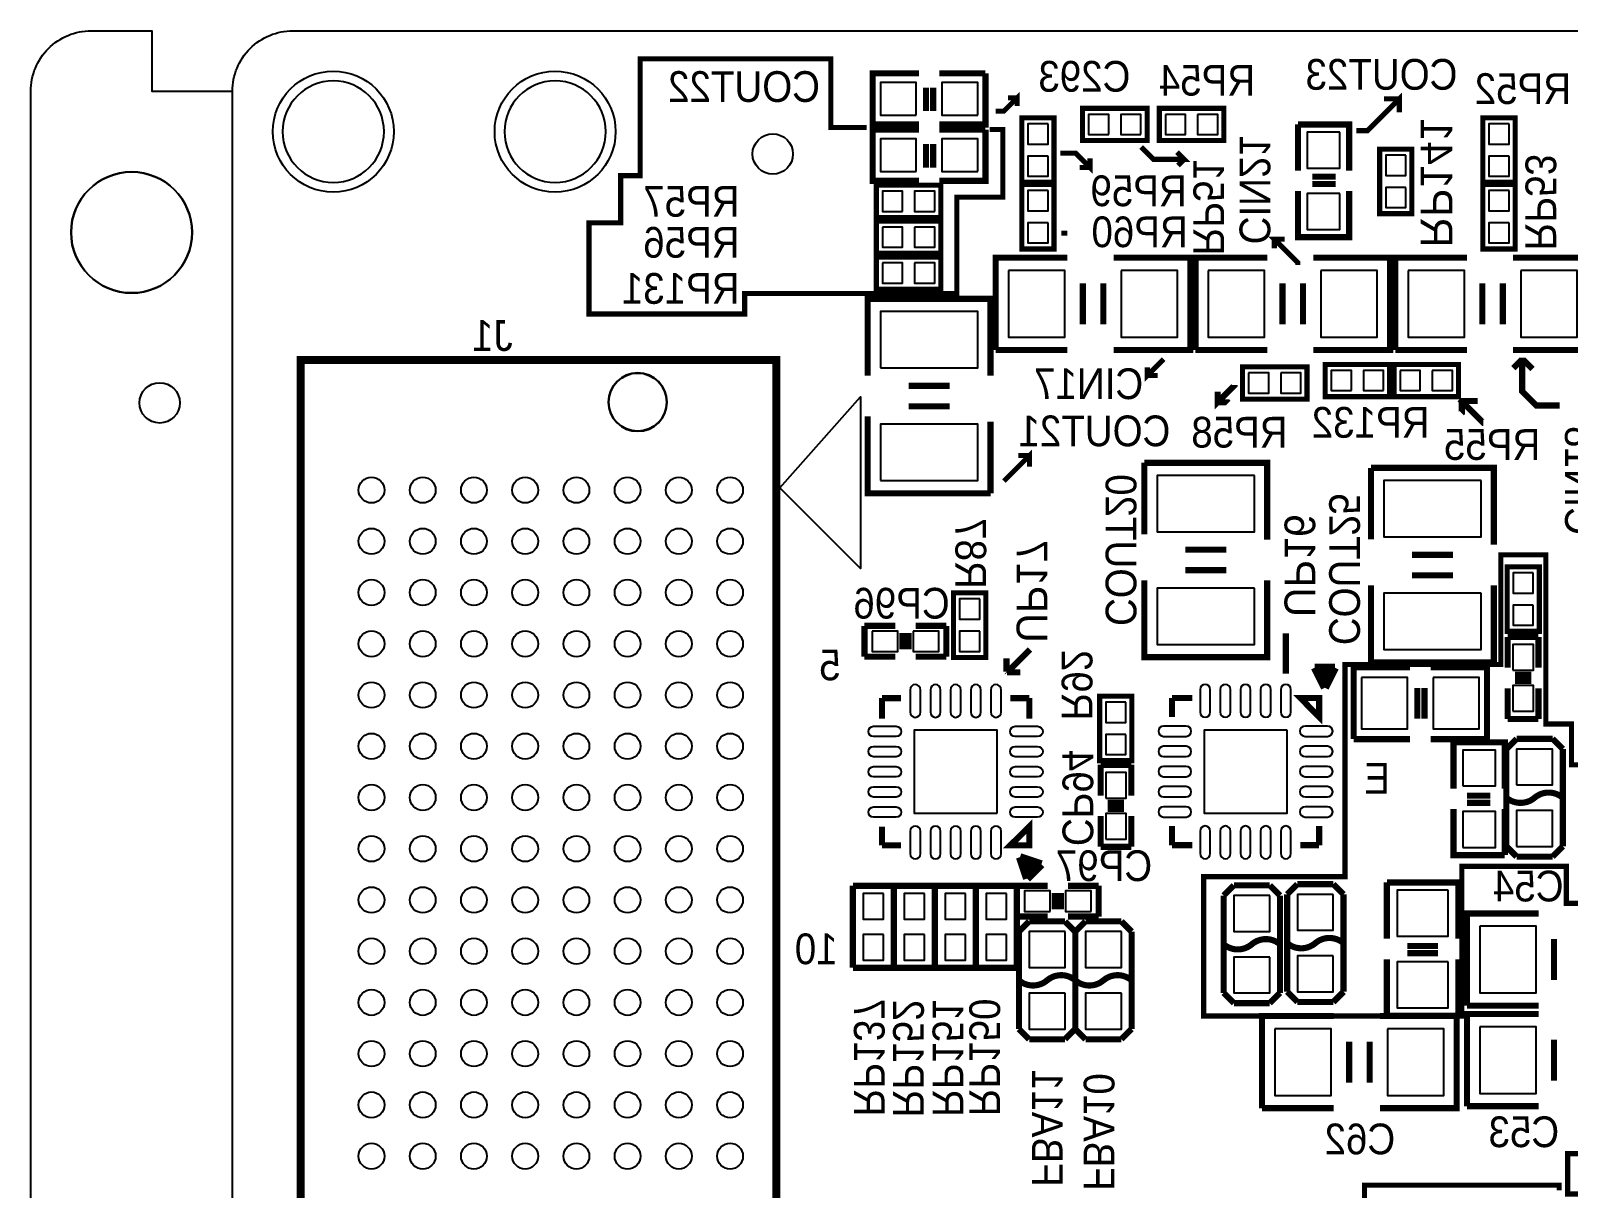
# Model space of a CAD drawing. Extents: x -5 to 120, y 0 to 85.
# Drawn here: x -5 to 33.12, y 56.31 to 85 of the extents above; entities that cross this region are included whole.
import ezdxf

# ---------------------------------------------------------------- set-up
doc = ezdxf.new("R2010")
doc.units = 0
for name, color, linetype in [('BG_DRILLHOLE', 1, 'CONTINUOUS'), ('BG_OUTLINE', 2, 'CONTINUOUS'), ('BG_SILKSCREEN_BOTTOM', 4, 'CONTINUOUS'), ('PG_SILKSCREEN_BOTTOM', 6, 'CONTINUOUS'), ('PIN_BOTTOM', 8, 'CONTINUOUS'), ('RD_SILKSCREEN_BOTTOM', 7, 'CONTINUOUS')]:
    doc.layers.add(name, color=color, linetype=linetype)

msp = doc.modelspace()

# ---------------------------------------------------------------- linework, layer by layer
at = {"layer": 'BG_DRILLHOLE'}
for points in [[(3.75793, 82.499454, 1), (1.24333, 82.499454, 1)], [(9.257792, 82.499454, 1), (6.743192, 82.499454, 1)], [(-1.000252, 80.000094, 1), (-3.999992, 80.000094, 1)], [(10.771378, 75.795124, 1), (9.323578, 75.795124, 1)]]:
    msp.add_lwpolyline(points, format="xyb", close=True, dxfattribs=at)
at = {"layer": 'BG_OUTLINE'}
for points in [[(0, 1.500124), (-1.999996, 1.500124), (-1.999996, 0), (-3.499866, 0, -0.414214), (-4.99999, 1.500124), (-4.99999, 83.49996, -0.414214), (-3.499866, 85.000084), (-1.999996, 85.000084), (-1.999996, 83.49996), (0, 83.49996)], [(0, 1.500124), (0, 83.49996, -0.414214), (1.500124, 85.000084), (113.4999, 85.000084, -0.414214), (115.000024, 83.49996), (115.000024, 1.500124, -0.414214), (113.4999, 0), (1.500124, 0, -0.414214), (0, 1.500124)]]:
    msp.add_lwpolyline(points, format="xyb", dxfattribs=at)
at = {"layer": 'BG_SILKSCREEN_BOTTOM'}
for points, const_width in [([(18.7706, 82.55), (19.1008, 82.55), (19.1008, 80.8736), (17.9578, 80.8736), (17.9578, 78.486), (12.7, 78.486), (12.7, 77.978), (8.8392, 77.978), (8.8392, 80.2386), (9.6266, 80.2386), (9.6266, 81.407), (10.1092, 81.407), (10.1092, 84.3026), (14.8336, 84.3026), (14.8336, 82.6008), (15.7226, 82.6008)], 0.127), ([(18.923, 83.0072), (19.1262, 83.0072), (19.4564, 83.3374), (19.4564, 83.1342)], 0.127), ([(19.4564, 83.3374), (19.2278, 83.3374)], 0.127), ([(27.8638, 82.5246), (28.1432, 82.5246), (28.9306, 83.312), (28.9306, 82.9818)], 0.127), ([(28.9306, 83.312), (28.5496, 83.312)], 0.127), ([(20.5232, 81.9658), (20.9042, 81.9658), (21.2598, 81.6102), (21.2598, 81.8388)], 0.127), ([(22.5298, 82.1182), (22.8346, 81.8134), (23.5966, 81.8134), (23.4188, 81.9912)], 0.127), ([(21.2598, 81.6102), (21.0058, 81.6102)], 0.127), ([(23.5966, 81.8134), (23.4442, 81.661)], 0.127), ([(20.5486, 79.9846), (20.701, 79.9846)], 0.127), ([(26.416, 79.1972), (26.416, 79.248), (25.8318, 79.8322), (26.0858, 79.8322)], 0.127), ([(25.8318, 79.8322), (25.8318, 79.6036)], 0.127), ([(23.0886, 76.8604), (22.6822, 76.454), (22.6822, 76.6572)], 0.127), ([(32.02432, 76.82484), (31.94558, 76.82484), (31.75762, 76.63688)], 0.1524), ([(32.9057, 75.70978), (32.32912, 75.70978), (31.97606, 76.06284), (31.97606, 76.82484), (32.02432, 76.82484), (32.2326, 76.61656)], 0.1524), ([(22.6822, 76.454), (22.9362, 76.454)], 0.127), ([(24.84628, 76.22032), (24.84628, 76.21016), (24.42464, 75.78852), (24.42464, 76.05776)], 0.1524), ([(24.42464, 75.78852), (24.6761, 75.78852), (24.6888, 75.77582)], 0.1524), ([(31.0134, 75.28052), (31.01086, 75.28052), (30.48, 75.81138), (30.49016, 75.82154), (30.87116, 75.82154)], 0.1524), ([(30.48, 75.81138), (30.48, 75.52944), (30.47238, 75.52182)], 0.1524), ([(19.1262, 73.8378), (19.7612, 74.4728), (19.7612, 74.1934)], 0.127), ([(19.7612, 74.4728), (19.4818, 74.4728)], 0.127), ([(31.5722, 72.009), (32.5628, 72.009), (32.5628, 67.818), (33.1978, 67.818), (33.1978, 66.802), (38.5572, 66.802), (38.5572, 64.135), (35.1282, 64.135), (35.1282, 63.373), (33.0708, 63.373), (33.0708, 64.2874), (30.48, 64.2874), (30.48, 60.579), (24.0792, 60.579), (24.0792, 64.0334), (27.5844, 64.0334), (27.5844, 69.2912), (31.4452, 69.2912), (31.4452, 72.009), (31.5722, 72.009)], 0.127), ([(19.19224, 69.11086), (19.19224, 69.44106)], 0.1524), ([(19.7739, 69.66204), (19.20748, 69.09562)], 0.1524), ([(19.20748, 69.09562), (19.19224, 69.11086)], 0.1524), ([(19.20748, 69.09562), (19.53768, 69.09562)], 0.1524), ([(32.893, 56.261), (32.893, 56.388), (28.067, 56.388), (28.067, 52.959), (28.321, 52.959)], 0.127)]:
    msp.add_lwpolyline(points, dxfattribs=dict(at, const_width=const_width))
at = {"layer": 'PG_SILKSCREEN_BOTTOM'}
for points, const_width in [([(17.018, 83.947), (15.875, 83.947), (15.875, 82.677), (17.018, 82.677)], 0.1524), ([(17.526, 82.677), (18.669, 82.677), (18.669, 83.947)], 0.1524), ([(18.669, 83.947), (17.526, 83.947)], 0.1524), ([(17.1958, 83.5914), (17.1958, 83.0072)], 0.1524), ([(17.3736, 83.5914), (17.3736, 83.0072)], 0.1524), ([(21.075904, 82.27822), (21.075904, 83.07578), (22.676104, 83.07578), (22.676104, 82.27822), (21.075904, 82.27822)], 0.127), ([(24.581104, 83.07578), (24.581104, 82.27822), (22.980904, 82.27822), (22.980904, 83.07578), (24.581104, 83.07578)], 0.127), ([(20.369784, 81.2419), (19.572224, 81.2419), (19.572224, 82.8421), (20.369784, 82.8421), (20.369784, 81.2419)], 0.127), ([(27.686, 81.534), (27.686, 82.677), (26.416, 82.677)], 0.1524), ([(26.416, 82.677), (26.416, 81.534)], 0.1524), ([(31.799784, 81.2419), (31.002224, 81.2419), (31.002224, 82.8421), (31.799784, 82.8421), (31.799784, 81.2419)], 0.127), ([(17.018, 82.55), (15.875, 82.55), (15.875, 81.28), (17.018, 81.28)], 0.1524), ([(17.526, 81.28), (18.669, 81.28), (18.669, 82.55)], 0.1524), ([(18.669, 82.55), (17.526, 82.55)], 0.1524), ([(17.1958, 82.1944), (17.1958, 81.6102)], 0.1524), ([(17.3736, 82.1944), (17.3736, 81.6102)], 0.1524), ([(29.24048, 80.4672), (28.44292, 80.4672), (28.44292, 82.0674), (29.24048, 82.0674), (29.24048, 80.4672)], 0.127), ([(15.9639, 80.37322), (15.9639, 81.17078), (17.5641, 81.17078), (17.5641, 80.37322), (15.9639, 80.37322)], 0.127), ([(20.369784, 79.5909), (19.572224, 79.5909), (19.572224, 81.1911), (20.369784, 81.1911), (20.369784, 79.5909)], 0.127), ([(26.7716, 81.3816), (27.3558, 81.3816)], 0.1524), ([(26.7716, 81.2038), (27.3558, 81.2038)], 0.1524), ([(31.799784, 79.5909), (31.002224, 79.5909), (31.002224, 81.1911), (31.799784, 81.1911), (31.799784, 79.5909)], 0.127), ([(26.416, 81.026), (26.416, 79.883), (27.686, 79.883), (27.686, 81.026)], 0.1524), ([(17.5641, 80.28178), (17.5641, 79.48422), (15.9639, 79.48422), (15.9639, 80.28178), (17.5641, 80.28178)], 0.127), ([(17.5641, 79.39278), (17.5641, 78.59522), (15.9639, 78.59522), (15.9639, 79.39278), (17.5641, 79.39278)], 0.127), ([(20.701, 79.375), (18.923, 79.375), (18.923, 77.089)], 0.1524), ([(21.844, 77.089), (23.749, 77.089), (23.749, 79.375), (21.844, 79.375)], 0.1524), ([(25.654, 79.375), (23.876, 79.375), (23.876, 77.089)], 0.1524), ([(26.797, 77.089), (28.702, 77.089), (28.702, 79.375), (26.797, 79.375)], 0.1524), ([(30.607, 79.375), (28.829, 79.375), (28.829, 77.089)], 0.1524), ([(31.75, 77.089), (33.655, 77.089), (33.655, 79.375), (31.75, 79.375)], 0.1524), ([(21.082, 77.724), (21.082, 78.74)], 0.1524), ([(21.59, 77.724), (21.59, 78.74)], 0.1524), ([(26.035, 77.724), (26.035, 78.74)], 0.1524), ([(26.543, 77.724), (26.543, 78.74)], 0.1524), ([(30.988, 77.724), (30.988, 78.74)], 0.1524), ([(31.496, 77.724), (31.496, 78.74)], 0.1524), ([(18.796, 76.450952), (18.796, 78.355952), (15.748, 78.355952), (15.748, 76.450952)], 0.1524), ([(18.923, 77.089), (20.701, 77.089)], 0.1524), ([(23.876, 77.089), (25.654, 77.089)], 0.1524), ([(28.829, 77.089), (30.607, 77.089)], 0.1524), ([(13.482574, 8.160004), (13.482574, 76.84008), (1.692402, 76.84008), (1.692402, 8.160004), (13.482574, 8.160004)], 0.199898), ([(26.64206, 76.66736), (26.64206, 75.8698), (25.04186, 75.8698), (25.04186, 76.66736), (26.64206, 76.66736)], 0.127), ([(27.0891, 75.93076), (27.0891, 76.72832), (28.6893, 76.72832), (28.6893, 75.93076), (27.0891, 75.93076)], 0.127), ([(30.39872, 76.72832), (30.39872, 75.93076), (28.79852, 75.93076), (28.79852, 76.72832), (30.39872, 76.72832)], 0.127), ([(17.78, 76.2), (16.764, 76.2)], 0.1524), ([(15.748, 75.441048), (15.748, 73.536048), (18.796, 73.536048)], 0.1524), ([(17.78, 75.692), (16.764, 75.692)], 0.1524), ([(18.796, 73.536048), (18.796, 75.311)], 0.1524), ([(25.654, 72.386952), (25.654, 74.291952), (22.606, 74.291952)], 0.1524), ([(22.606, 74.291952), (22.606, 72.517)], 0.1524), ([(31.274004, 72.259952), (31.274004, 74.164952), (28.226004, 74.164952)], 0.1524), ([(28.226004, 74.164952), (28.226004, 72.39)], 0.1524), ([(23.622, 72.136), (24.638, 72.136)], 0.1524), ([(29.242004, 72.009), (30.258004, 72.009)], 0.1524), ([(23.622, 71.628), (24.638, 71.628)], 0.1524), ([(32.40024, 70.11416), (31.60268, 70.11416), (31.60268, 71.71436), (32.40024, 71.71436), (32.40024, 70.11416)], 0.127), ([(22.606, 71.377048), (22.606, 69.472048), (25.654, 69.472048), (25.654, 71.377048)], 0.1524), ([(28.226004, 71.250048), (28.226004, 69.345048), (31.274004, 69.345048), (31.274004, 71.250048)], 0.1524), ([(29.242004, 71.501), (30.258004, 71.501)], 0.1524), ([(18.67662, 69.46646), (17.87906, 69.46646), (17.87906, 71.06666), (18.67662, 71.06666), (18.67662, 69.46646)], 0.127), ([(16.43126, 70.24878), (15.66926, 70.24878)], 0.1524), ([(15.66926, 70.24878), (15.66926, 69.48678)], 0.1524), ([(16.60906, 69.66458), (16.60906, 70.07098)], 0.1524), ([(16.76146, 69.66458), (16.76146, 70.07098)], 0.1524), ([(17.70126, 70.24878), (16.93926, 70.24878)], 0.1524), ([(17.70126, 69.48678), (17.70126, 70.24878)], 0.1524), ([(26.117296, 70.066408), (26.117296, 69.06641)], 0.1524), ([(32.37992, 69.97446), (31.61792, 69.97446)], 0.1524), ([(31.61792, 69.97446), (31.61792, 69.21246)], 0.1524), ([(32.37992, 69.21246), (32.37992, 69.97446)], 0.1524), ([(15.66926, 69.48678), (16.43126, 69.48678)], 0.1524), ([(16.93926, 69.48678), (17.70126, 69.48678)], 0.1524), ([(27.334718, 69.214238), (26.834846, 69.214238)], 0.199898), ([(26.834846, 69.214238), (27.084782, 68.714366)], 0.199898), ([(27.084782, 68.714366), (27.334718, 69.214238)], 0.199898), ([(27.084782, 69.114162), (27.084782, 68.714112)], 0.199898), ([(29.1973, 69.22008), (27.8003, 69.22008), (27.8003, 67.44208)], 0.1524), ([(29.7053, 67.44208), (31.1023, 67.44208), (31.1023, 67.56908), (31.1023, 69.22008), (29.7053, 69.22008)], 0.1524), ([(32.20212, 69.03466), (31.79572, 69.03466)], 0.1524), ([(29.3751, 67.95008), (29.3751, 68.71208)], 0.1524), ([(29.5529, 67.95008), (29.5529, 68.71208)], 0.1524), ([(31.61792, 68.70446), (31.61792, 67.94246)], 0.1524), ([(32.20212, 68.88226), (31.79572, 68.88226)], 0.1524), ([(32.37992, 67.94246), (32.37992, 68.70446)], 0.1524), ([(16.10487, 68.457572), (16.10487, 67.951858)], 0.1524), ([(16.10487, 68.457572), (16.57858, 68.457572)], 0.1524), ([(19.75485, 68.457572), (19.283426, 68.457572)], 0.1524), ([(19.75485, 68.457572), (19.75485, 67.951858)], 0.1524), ([(22.29866, 66.90868), (21.5011, 66.90868), (21.5011, 68.50888), (22.29866, 68.50888), (22.29866, 66.90868)], 0.127), ([(23.292308, 68.46189), (23.292308, 67.990466)], 0.1524), ([(23.292308, 68.46189), (23.798022, 68.46189)], 0.1524), ([(26.942288, 68.46189), (26.477214, 68.46189), (26.942288, 67.990466), (26.942288, 68.46189)], 0.1524), ([(31.61792, 67.94246), (32.37992, 67.94246)], 0.1524), ([(27.8003, 67.44208), (29.1973, 67.44208)], 0.1524), ([(31.5849, 67.1957), (31.8389, 67.4497)], 0.1524), ([(31.8389, 67.4497), (32.7279, 67.4497)], 0.1524), ([(32.7279, 67.4497), (32.9819, 67.1957)], 0.1524), ([(31.54426, 66.2178), (31.54426, 67.3608), (30.27426, 67.3608), (30.27426, 66.2178)], 0.1524), ([(31.5849, 64.7827), (31.5849, 67.1957)], 0.1524), ([(32.9819, 67.1957), (32.9819, 64.7827)], 0.1524), ([(22.28596, 66.80454), (21.52396, 66.80454)], 0.1524), ([(21.52396, 66.80454), (21.52396, 66.04254)], 0.1524), ([(22.28596, 66.04254), (22.28596, 66.80454)], 0.1524), ([(31.18866, 66.04), (30.60446, 66.04)], 0.1524), ([(21.52396, 65.53454), (21.52396, 64.77254)], 0.1524), ([(22.10816, 65.86474), (21.70176, 65.86474)], 0.1524), ([(22.10816, 65.71234), (21.70176, 65.71234)], 0.1524), ([(22.28596, 64.77254), (22.28596, 65.53454)], 0.1524), ([(30.27426, 65.7098), (30.27426, 64.5668), (31.54426, 64.5668)], 0.1524), ([(31.18866, 65.8622), (30.60446, 65.8622)], 0.1524), ([(31.54426, 64.5668), (31.54426, 65.7098)], 0.1524), ([(16.10487, 64.807592), (16.10487, 65.272666)], 0.1524), ([(19.75485, 64.807592), (19.75485, 65.272666), (19.283426, 64.807592), (19.75485, 64.807592)], 0.1524), ([(23.292308, 64.81191), (23.292308, 65.28562)], 0.1524), ([(26.942288, 64.81191), (26.942288, 65.28562)], 0.1524), ([(16.10487, 64.807592), (16.57858, 64.807592)], 0.1524), ([(21.52396, 64.77254), (22.28596, 64.77254)], 0.1524), ([(23.292308, 64.81191), (23.798022, 64.81191)], 0.1524), ([(26.942288, 64.81191), (26.477214, 64.81191)], 0.1524), ([(31.8389, 64.5287), (31.5849, 64.7827)], 0.1524), ([(32.9819, 64.7827), (32.7279, 64.5287)], 0.1524), ([(19.701256, 63.98514), (19.524472, 64.515492)], 0.199898), ([(19.524472, 64.515492), (19.807428, 64.232536)], 0.199898), ([(19.524472, 64.515492), (20.054824, 64.338708)], 0.199898), ([(20.054824, 64.338708), (19.701256, 63.98514)], 0.199898), ([(32.7279, 64.5287), (31.8389, 64.5287)], 0.1524), ([(15.38224, 61.77407), (15.38224, 63.80607)], 0.1524), ([(15.38224, 63.80607), (16.39824, 63.80607)], 0.1524), ([(16.39824, 61.77407), (16.39824, 63.80607)], 0.1524), ([(16.39824, 63.80607), (17.41424, 63.80607)], 0.1524), ([(16.39824, 63.80607), (16.39824, 61.77407)], 0.1524), ([(17.41424, 63.80607), (17.41424, 61.77407)], 0.1524), ([(17.41424, 61.77407), (17.41424, 63.80607)], 0.1524), ([(17.41424, 63.80607), (18.43024, 63.80607)], 0.1524), ([(18.43024, 63.80607), (18.43024, 61.77407)], 0.1524), ([(18.43024, 61.77407), (18.43024, 63.80607)], 0.1524), ([(18.43024, 63.80607), (19.44624, 63.80607)], 0.1524), ([(19.44624, 63.80607), (19.44624, 61.77407)], 0.1524), ([(20.20824, 63.80607), (19.44624, 63.80607)], 0.1524), ([(19.44624, 63.80607), (19.44624, 63.04407)], 0.1524), ([(20.38604, 63.62827), (20.38604, 63.22187)], 0.1524), ([(20.53844, 63.62827), (20.53844, 63.22187)], 0.1524), ([(21.47824, 63.80607), (20.71624, 63.80607)], 0.1524), ([(21.47824, 63.04407), (21.47824, 63.80607)], 0.1524), ([(24.5745, 63.5635), (24.8285, 63.8175)], 0.1524), ([(24.8285, 63.8175), (25.7175, 63.8175)], 0.1524), ([(25.7175, 63.8175), (25.9715, 63.5635)], 0.1524), ([(26.1493, 63.59144), (26.4033, 63.84544)], 0.1524), ([(26.1493, 61.17844), (26.1493, 63.59144)], 0.1524), ([(26.4033, 63.84544), (27.2923, 63.84544)], 0.1524), ([(27.2923, 63.84544), (27.5463, 63.59144)], 0.1524), ([(27.5463, 63.59144), (27.5463, 61.17844)], 0.1524), ([(30.39872, 62.49162), (30.39872, 63.88862), (28.62072, 63.88862)], 0.1524), ([(28.62072, 63.88862), (28.62072, 62.49162)], 0.1524), ([(24.5745, 61.1505), (24.5745, 63.5635)], 0.1524), ([(25.9715, 63.5635), (25.9715, 61.1505)], 0.1524), ([(19.44624, 63.04407), (20.20824, 63.04407)], 0.1524), ([(19.49958, 62.66942), (19.75358, 62.92342)], 0.1524), ([(19.75358, 62.92342), (20.64258, 62.92342)], 0.1524), ([(20.64258, 62.92342), (20.89658, 62.66942)], 0.1524), ([(20.71624, 63.04407), (21.47824, 63.04407)], 0.1524), ([(20.89658, 62.66942), (21.15058, 62.92342)], 0.1524), ([(21.15058, 62.92342), (22.03958, 62.92342)], 0.1524), ([(22.03958, 62.92342), (22.29358, 62.66942)], 0.1524), ([(32.385, 63.119), (30.607, 63.119), (30.607, 60.833)], 0.1524), ([(19.49958, 60.25642), (19.49958, 62.66942)], 0.1524), ([(20.89658, 60.25642), (20.89658, 62.66942)], 0.1524), ([(20.89658, 62.66942), (20.89658, 60.25642)], 0.1524), ([(22.29358, 62.66942), (22.29358, 60.25642)], 0.1524), ([(32.766, 61.468), (32.766, 62.484)], 0.1524), ([(29.12872, 62.31382), (29.89072, 62.31382)], 0.1524), ([(29.12872, 62.13602), (29.89072, 62.13602)], 0.1524), ([(16.39824, 61.77407), (15.38224, 61.77407)], 0.1524), ([(17.41424, 61.77407), (16.39824, 61.77407)], 0.1524), ([(18.43024, 61.77407), (17.41424, 61.77407)], 0.1524), ([(19.44624, 61.77407), (18.43024, 61.77407)], 0.1524), ([(28.62072, 61.98362), (28.62072, 60.58662), (28.74772, 60.58662), (30.39872, 60.58662), (30.39872, 61.98362)], 0.1524), ([(24.8285, 60.8965), (24.5745, 61.1505)], 0.1524), ([(25.9715, 61.1505), (25.7175, 60.8965)], 0.1524), ([(26.4033, 60.92444), (26.1493, 61.17844)], 0.1524), ([(27.2923, 60.92444), (26.4033, 60.92444)], 0.1524), ([(27.5463, 61.17844), (27.2923, 60.92444)], 0.1524), ([(25.7175, 60.8965), (24.8285, 60.8965)], 0.1524), ([(27.305, 60.579), (25.527, 60.579), (25.527, 58.293)], 0.1524), ([(28.448, 58.293), (30.353, 58.293), (30.353, 60.579), (28.448, 60.579)], 0.1524), ([(30.607, 60.833), (32.385, 60.833)], 0.1524), ([(32.385, 60.6298), (30.607, 60.6298), (30.607, 58.3438)], 0.1524), ([(19.75358, 60.00242), (19.49958, 60.25642)], 0.1524), ([(20.89658, 60.25642), (20.64258, 60.00242)], 0.1524), ([(21.15058, 60.00242), (20.89658, 60.25642)], 0.1524), ([(22.29358, 60.25642), (22.03958, 60.00242)], 0.1524), ([(20.64258, 60.00242), (19.75358, 60.00242)], 0.1524), ([(22.03958, 60.00242), (21.15058, 60.00242)], 0.1524), ([(27.686, 58.928), (27.686, 59.944)], 0.1524), ([(28.194, 58.928), (28.194, 59.944)], 0.1524), ([(32.766, 58.9788), (32.766, 59.9948)], 0.1524), ([(25.527, 58.293), (27.305, 58.293)], 0.1524), ([(30.607, 58.3438), (32.385, 58.3438)], 0.1524), ([(33.504124, 56.16575), (33.104074, 56.16575), (33.104074, 57.166002), (33.504124, 57.166002)], 0.127)]:
    msp.add_lwpolyline(points, dxfattribs=dict(at, const_width=const_width))
msp.add_lwpolyline([(13.571728, 73.67397), (15.571724, 75.923902), (15.571724, 71.673974)], close=True, dxfattribs=at)
at = {"layer": 'PG_SILKSCREEN_BOTTOM', "const_width": 0.1524}
for points in [[(31.5849, 65.9892, 0.366409), (32.283654, 65.9892)], [(32.283654, 65.9892), (32.2834, 65.9892, -0.366409), (32.982154, 65.9892)], [(25.9715, 62.357, 0.366409), (25.272746, 62.357)], [(27.5463, 62.38494, 0.366409), (26.847546, 62.38494)], [(25.272746, 62.357), (25.273, 62.357, -0.366409), (24.574246, 62.357)], [(26.847546, 62.38494), (26.8478, 62.38494, -0.366409), (26.149046, 62.38494)], [(20.197826, 61.46292), (20.19808, 61.46292, -0.366409), (19.499326, 61.46292)], [(20.89658, 61.46292, 0.366409), (20.197826, 61.46292)], [(21.594826, 61.46292), (21.59508, 61.46292, -0.366409), (20.896326, 61.46292)], [(22.29358, 61.46292, 0.366409), (21.594826, 61.46292)]]:
    msp.add_lwpolyline(points, format="xyb", dxfattribs=at)
at = {"layer": 'PIN_BOTTOM'}
for points in [[(16.9545, 82.9056), (16.9545, 83.7184), (16.0655, 83.7184), (16.0655, 82.9056)], [(18.4785, 82.9056), (18.4785, 83.7184), (17.5895, 83.7184), (17.5895, 82.9056)], [(21.727414, 82.42681), (21.727414, 82.92719), (21.227034, 82.92719), (21.227034, 82.42681)], [(22.524974, 82.42681), (22.524974, 82.92719), (22.024594, 82.92719), (22.024594, 82.42681)], [(23.132034, 82.92719), (23.132034, 82.42681), (23.632414, 82.42681), (23.632414, 82.92719)], [(23.929594, 82.92719), (23.929594, 82.42681), (24.429974, 82.42681), (24.429974, 82.92719)], [(20.221194, 82.69097), (19.720814, 82.69097), (19.720814, 82.19059), (20.221194, 82.19059)], [(27.4574, 82.4865), (26.6446, 82.4865), (26.6446, 81.5975), (27.4574, 81.5975)], [(31.651194, 82.69097), (31.150814, 82.69097), (31.150814, 82.19059), (31.651194, 82.19059)], [(16.9545, 81.5086), (16.9545, 82.3214), (16.0655, 82.3214), (16.0655, 81.5086)], [(18.4785, 81.5086), (18.4785, 82.3214), (17.5895, 82.3214), (17.5895, 81.5086)], [(20.221194, 81.89341), (19.720814, 81.89341), (19.720814, 81.39303), (20.221194, 81.39303)], [(29.09189, 81.91627), (28.59151, 81.91627), (28.59151, 81.41589), (29.09189, 81.41589)], [(31.651194, 81.89341), (31.150814, 81.89341), (31.150814, 81.39303), (31.651194, 81.39303)], [(16.61541, 80.52181), (16.61541, 81.02219), (16.11503, 81.02219), (16.11503, 80.52181)], [(17.41297, 80.52181), (17.41297, 81.02219), (16.91259, 81.02219), (16.91259, 80.52181)], [(20.221194, 81.03997), (19.720814, 81.03997), (19.720814, 80.53959), (20.221194, 80.53959)], [(27.4574, 80.9625), (26.6446, 80.9625), (26.6446, 80.0735), (27.4574, 80.0735)], [(29.09189, 81.11871), (28.59151, 81.11871), (28.59151, 80.61833), (29.09189, 80.61833)], [(31.651194, 81.03997), (31.150814, 81.03997), (31.150814, 80.53959), (31.651194, 80.53959)], [(16.11503, 80.13319), (16.11503, 79.63281), (16.61541, 79.63281), (16.61541, 80.13319)], [(16.91259, 80.13319), (16.91259, 79.63281), (17.41297, 79.63281), (17.41297, 80.13319)], [(20.221194, 80.24241), (19.720814, 80.24241), (19.720814, 79.74203), (20.221194, 79.74203)], [(31.651194, 80.24241), (31.150814, 80.24241), (31.150814, 79.74203), (31.651194, 79.74203)], [(16.11503, 79.24419), (16.11503, 78.74381), (16.61541, 78.74381), (16.61541, 79.24419)], [(16.91259, 79.24419), (16.91259, 78.74381), (17.41297, 78.74381), (17.41297, 79.24419)], [(19.2405, 79.0575), (19.2405, 77.4065), (20.6375, 77.4065), (20.6375, 79.0575)], [(22.0345, 79.0575), (22.0345, 77.4065), (23.4315, 77.4065), (23.4315, 79.0575)], [(24.1935, 79.0575), (24.1935, 77.4065), (25.5905, 77.4065), (25.5905, 79.0575)], [(26.9875, 79.0575), (26.9875, 77.4065), (28.3845, 77.4065), (28.3845, 79.0575)], [(29.1465, 79.0575), (29.1465, 77.4065), (30.5435, 77.4065), (30.5435, 79.0575)], [(31.9405, 79.0575), (31.9405, 77.4065), (33.3375, 77.4065), (33.3375, 79.0575)], [(16.0655, 76.6445), (18.4785, 76.6445), (18.4785, 78.0415), (16.0655, 78.0415)], [(25.19299, 76.51877), (25.19299, 76.01839), (25.69337, 76.01839), (25.69337, 76.51877)], [(25.99055, 76.51877), (25.99055, 76.01839), (26.49093, 76.01839), (26.49093, 76.51877)], [(27.74061, 76.07935), (27.74061, 76.57973), (27.24023, 76.57973), (27.24023, 76.07935)], [(28.53817, 76.07935), (28.53817, 76.57973), (28.03779, 76.57973), (28.03779, 76.07935)], [(28.94965, 76.57973), (28.94965, 76.07935), (29.45003, 76.07935), (29.45003, 76.57973)], [(29.74721, 76.57973), (29.74721, 76.07935), (30.24759, 76.07935), (30.24759, 76.57973)], [(16.0655, 73.8505), (18.4785, 73.8505), (18.4785, 75.2475), (16.0655, 75.2475)], [(25.3365, 73.9775), (22.9235, 73.9775), (22.9235, 72.5805), (25.3365, 72.5805)], [(30.956504, 73.8505), (28.543504, 73.8505), (28.543504, 72.4535), (30.956504, 72.4535)], [(32.25165, 71.56323), (31.75127, 71.56323), (31.75127, 71.06285), (32.25165, 71.06285)], [(18.52803, 70.91553), (18.02765, 70.91553), (18.02765, 70.41515), (18.52803, 70.41515)], [(25.3365, 71.1835), (22.9235, 71.1835), (22.9235, 69.7865), (25.3365, 69.7865)], [(30.956504, 71.0565), (28.543504, 71.0565), (28.543504, 69.6595), (30.956504, 69.6595)], [(32.25165, 70.76567), (31.75127, 70.76567), (31.75127, 70.26529), (32.25165, 70.26529)], [(15.85976, 70.12178), (15.85976, 69.61378), (16.49476, 69.61378), (16.49476, 70.12178)], [(16.87576, 70.12178), (16.87576, 69.61378), (17.51076, 69.61378), (17.51076, 70.12178)], [(18.52803, 70.11797), (18.02765, 70.11797), (18.02765, 69.61759), (18.52803, 69.61759)], [(31.74492, 69.14896), (32.25292, 69.14896), (32.25292, 69.78396), (31.74492, 69.78396)], [(27.9908, 68.96608), (27.9908, 67.69608), (29.1338, 67.69608), (29.1338, 68.96608)], [(29.7688, 68.96608), (29.7688, 67.69608), (30.9118, 67.69608), (30.9118, 68.96608)], [(31.74492, 68.13296), (32.25292, 68.13296), (32.25292, 68.76796), (31.74492, 68.76796)], [(22.15007, 68.35775), (21.64969, 68.35775), (21.64969, 67.85737), (22.15007, 67.85737)], [(18.95856, 65.603882), (18.95856, 67.661282), (16.90116, 67.661282), (16.90116, 65.603882)], [(22.15007, 67.56019), (21.64969, 67.56019), (21.64969, 67.05981), (22.15007, 67.05981)], [(26.145998, 67.6656), (24.088598, 67.6656), (24.088598, 65.6082), (26.145998, 65.6082)], [(30.50286, 66.2813), (31.31566, 66.2813), (31.31566, 67.1703), (30.50286, 67.1703)], [(31.8389, 66.3067), (32.7279, 66.3067), (32.7279, 67.1957), (31.8389, 67.1957)], [(21.65096, 65.97904), (22.15896, 65.97904), (22.15896, 66.61404), (21.65096, 66.61404)], [(21.65096, 64.96304), (22.15896, 64.96304), (22.15896, 65.59804), (21.65096, 65.59804)], [(30.50286, 64.7573), (31.31566, 64.7573), (31.31566, 65.6463), (30.50286, 65.6463)], [(31.8389, 64.7827), (32.7279, 64.7827), (32.7279, 65.6717), (31.8389, 65.6717)], [(20.27174, 63.17107), (20.27174, 63.67907), (19.63674, 63.67907), (19.63674, 63.17107)], [(21.28774, 63.17107), (21.28774, 63.67907), (20.65274, 63.67907), (20.65274, 63.17107)], [(30.14472, 63.69812), (28.87472, 63.69812), (28.87472, 62.55512), (30.14472, 62.55512)], [(16.14424, 63.61557), (15.63624, 63.61557), (15.63624, 62.98057), (16.14424, 62.98057)], [(17.16024, 63.61557), (16.65224, 63.61557), (16.65224, 62.98057), (17.16024, 62.98057)], [(18.17624, 63.61557), (17.66824, 63.61557), (17.66824, 62.98057), (18.17624, 62.98057)], [(19.19224, 63.61557), (18.68424, 63.61557), (18.68424, 62.98057), (19.19224, 62.98057)], [(25.7175, 63.5635), (24.8285, 63.5635), (24.8285, 62.6745), (25.7175, 62.6745)], [(27.2923, 63.59144), (26.4033, 63.59144), (26.4033, 62.70244), (27.2923, 62.70244)], [(16.14424, 62.59957), (15.63624, 62.59957), (15.63624, 61.96457), (16.14424, 61.96457)], [(17.16024, 62.59957), (16.65224, 62.59957), (16.65224, 61.96457), (17.16024, 61.96457)], [(18.17624, 62.59957), (17.66824, 62.59957), (17.66824, 61.96457), (18.17624, 61.96457)], [(19.19224, 62.59957), (18.68424, 62.59957), (18.68424, 61.96457), (19.19224, 61.96457)], [(20.64258, 62.66942), (19.75358, 62.66942), (19.75358, 61.78042), (20.64258, 61.78042)], [(22.03958, 62.66942), (21.15058, 62.66942), (21.15058, 61.78042), (22.03958, 61.78042)], [(30.9245, 62.8015), (30.9245, 61.1505), (32.3215, 61.1505), (32.3215, 62.8015)], [(25.7175, 62.0395), (24.8285, 62.0395), (24.8285, 61.1505), (25.7175, 61.1505)], [(27.2923, 62.06744), (26.4033, 62.06744), (26.4033, 61.17844), (27.2923, 61.17844)], [(30.14472, 61.92012), (28.87472, 61.92012), (28.87472, 60.77712), (30.14472, 60.77712)], [(20.64258, 61.14542), (19.75358, 61.14542), (19.75358, 60.25642), (20.64258, 60.25642)], [(22.03958, 61.14542), (21.15058, 61.14542), (21.15058, 60.25642), (22.03958, 60.25642)], [(25.8445, 60.2615), (25.8445, 58.6105), (27.2415, 58.6105), (27.2415, 60.2615)], [(28.6385, 60.2615), (28.6385, 58.6105), (30.0355, 58.6105), (30.0355, 60.2615)], [(30.9245, 60.3123), (30.9245, 58.6613), (32.3215, 58.6613), (32.3215, 60.3123)]]:
    msp.add_lwpolyline(points, close=True, dxfattribs=at)
for points in [[(16.802862, 68.66636), (16.802862, 68.10756, 1), (17.056862, 68.10756), (17.056862, 68.66636, 1)], [(17.302734, 68.66636), (17.302734, 68.10756, 1), (17.556734, 68.10756), (17.556734, 68.66636, 1)], [(17.80286, 68.66636), (17.80286, 68.10756, 1), (18.05686, 68.10756), (18.05686, 68.66636, 1)], [(18.302986, 68.66636), (18.302986, 68.10756, 1), (18.556986, 68.10756), (18.556986, 68.66636, 1)], [(18.802858, 68.66636), (18.802858, 68.10756, 1), (19.056858, 68.10756), (19.056858, 68.66636, 1)], [(24.2443, 68.111878), (24.2443, 68.670678, 1), (23.9903, 68.670678), (23.9903, 68.111878, 1)], [(24.744172, 68.111878), (24.744172, 68.670678, 1), (24.490172, 68.670678), (24.490172, 68.111878, 1)], [(25.244298, 68.111878), (25.244298, 68.670678, 1), (24.990298, 68.670678), (24.990298, 68.111878, 1)], [(25.744424, 68.111878), (25.744424, 68.670678, 1), (25.490424, 68.670678), (25.490424, 68.111878, 1)], [(26.244296, 68.111878), (26.244296, 68.670678, 1), (25.990296, 68.670678), (25.990296, 68.111878, 1)], [(16.454882, 67.50558), (15.896082, 67.50558, -1), (15.896082, 67.75958), (16.454882, 67.75958, -1)], [(19.963638, 67.50558), (19.404838, 67.50558, -1), (19.404838, 67.75958), (19.963638, 67.75958, -1)], [(23.08352, 67.509898), (23.64232, 67.509898, 1), (23.64232, 67.763898), (23.08352, 67.763898, 1)], [(26.592276, 67.509898), (27.151076, 67.509898, 1), (27.151076, 67.763898), (26.592276, 67.763898, 1)], [(16.454882, 67.005708), (15.896082, 67.005708, -1), (15.896082, 67.259708), (16.454882, 67.259708, -1)], [(19.963638, 67.005708), (19.404838, 67.005708, -1), (19.404838, 67.259708), (19.963638, 67.259708, -1)], [(23.08352, 67.010026), (23.64232, 67.010026, 1), (23.64232, 67.264026), (23.08352, 67.264026, 1)], [(26.592276, 67.010026), (27.151076, 67.010026, 1), (27.151076, 67.264026), (26.592276, 67.264026, 1)], [(16.454882, 66.505582), (15.896082, 66.505582, -1), (15.896082, 66.759582), (16.454882, 66.759582, -1)], [(19.963638, 66.505582), (19.404838, 66.505582, -1), (19.404838, 66.759582), (19.963638, 66.759582, -1)], [(23.08352, 66.5099), (23.64232, 66.5099, 1), (23.64232, 66.7639), (23.08352, 66.7639, 1)], [(26.592276, 66.5099), (27.151076, 66.5099, 1), (27.151076, 66.7639), (26.592276, 66.7639, 1)], [(16.454882, 66.005456), (15.896082, 66.005456, -1), (15.896082, 66.259456), (16.454882, 66.259456, -1)], [(19.963638, 66.005456), (19.404838, 66.005456, -1), (19.404838, 66.259456), (19.963638, 66.259456, -1)], [(23.08352, 66.009774), (23.64232, 66.009774, 1), (23.64232, 66.263774), (23.08352, 66.263774, 1)], [(26.592276, 66.009774), (27.151076, 66.009774, 1), (27.151076, 66.263774), (26.592276, 66.263774, 1)], [(16.454882, 65.505584), (15.896082, 65.505584, -1), (15.896082, 65.759584), (16.454882, 65.759584, -1)], [(19.963638, 65.505584), (19.404838, 65.505584, -1), (19.404838, 65.759584), (19.963638, 65.759584, -1)], [(23.08352, 65.509902), (23.64232, 65.509902, 1), (23.64232, 65.763902), (23.08352, 65.763902, 1)], [(26.592276, 65.509902), (27.151076, 65.509902, 1), (27.151076, 65.763902), (26.592276, 65.763902, 1)], [(16.802862, 65.157604), (16.802862, 64.598804, 1), (17.056862, 64.598804), (17.056862, 65.157604, 1)], [(17.302734, 65.157604), (17.302734, 64.598804, 1), (17.556734, 64.598804), (17.556734, 65.157604, 1)], [(17.80286, 65.157604), (17.80286, 64.598804, 1), (18.05686, 64.598804), (18.05686, 65.157604, 1)], [(18.302986, 65.157604), (18.302986, 64.598804, 1), (18.556986, 64.598804), (18.556986, 65.157604, 1)], [(18.802858, 65.157604), (18.802858, 64.598804, 1), (19.056858, 64.598804), (19.056858, 65.157604, 1)], [(24.2443, 64.603122), (24.2443, 65.161922, 1), (23.9903, 65.161922), (23.9903, 64.603122, 1)], [(24.744172, 64.603122), (24.744172, 65.161922, 1), (24.490172, 65.161922), (24.490172, 64.603122, 1)], [(25.244298, 64.603122), (25.244298, 65.161922, 1), (24.990298, 65.161922), (24.990298, 64.603122, 1)], [(25.744424, 64.603122), (25.744424, 65.161922, 1), (25.490424, 65.161922), (25.490424, 64.603122, 1)], [(26.244296, 64.603122), (26.244296, 65.161922, 1), (25.990296, 65.161922), (25.990296, 64.603122, 1)]]:
    msp.add_lwpolyline(points, format="xyb", close=True, dxfattribs=at)
for centre, radius in [((2.50063, 82.499454), 1.4986), ((8.000492, 82.499454), 1.4986), ((13.39596, 81.94548), 0.499999), ((-2.500122, 80.000094), 1.499997), ((-1.8034, 75.77582), 0.499999), ((10.047478, 75.795124), 0.719963), ((3.447542, 73.615042), 0.32004), ((4.717542, 73.615042), 0.32004), ((5.987542, 73.615042), 0.32004), ((7.257542, 73.615042), 0.32004), ((8.527542, 73.615042), 0.32004), ((9.797542, 73.615042), 0.32004), ((11.067542, 73.615042), 0.32004), ((12.337542, 73.615042), 0.32004), ((3.447542, 72.345042), 0.32004), ((4.717542, 72.345042), 0.32004), ((5.987542, 72.345042), 0.32004), ((7.257542, 72.345042), 0.32004), ((8.527542, 72.345042), 0.32004), ((9.797542, 72.345042), 0.32004), ((11.067542, 72.345042), 0.32004), ((12.337542, 72.345042), 0.32004), ((3.447542, 71.075042), 0.32004), ((4.717542, 71.075042), 0.32004), ((5.987542, 71.075042), 0.32004), ((7.257542, 71.075042), 0.32004), ((8.527542, 71.075042), 0.32004), ((9.797542, 71.075042), 0.32004), ((11.067542, 71.075042), 0.32004), ((12.337542, 71.075042), 0.32004), ((3.447542, 69.805042), 0.32004), ((4.717542, 69.805042), 0.32004), ((5.987542, 69.805042), 0.32004), ((7.257542, 69.805042), 0.32004), ((8.527542, 69.805042), 0.32004), ((9.797542, 69.805042), 0.32004), ((11.067542, 69.805042), 0.32004), ((12.337542, 69.805042), 0.32004), ((3.447542, 68.535042), 0.32004), ((4.717542, 68.535042), 0.32004), ((5.987542, 68.535042), 0.32004), ((7.257542, 68.535042), 0.32004), ((8.527542, 68.535042), 0.32004), ((9.797542, 68.535042), 0.32004), ((11.067542, 68.535042), 0.32004), ((12.337542, 68.535042), 0.32004), ((3.447542, 67.265042), 0.32004), ((4.717542, 67.265042), 0.32004), ((5.987542, 67.265042), 0.32004), ((7.257542, 67.265042), 0.32004), ((8.527542, 67.265042), 0.32004), ((9.797542, 67.265042), 0.32004), ((11.067542, 67.265042), 0.32004), ((12.337542, 67.265042), 0.32004), ((3.447542, 65.995042), 0.32004), ((4.717542, 65.995042), 0.32004), ((5.987542, 65.995042), 0.32004), ((7.257542, 65.995042), 0.32004), ((8.527542, 65.995042), 0.32004), ((9.797542, 65.995042), 0.32004), ((11.067542, 65.995042), 0.32004), ((12.337542, 65.995042), 0.32004), ((3.447542, 64.725042), 0.32004), ((4.717542, 64.725042), 0.32004), ((5.987542, 64.725042), 0.32004), ((7.257542, 64.725042), 0.32004), ((8.527542, 64.725042), 0.32004), ((9.797542, 64.725042), 0.32004), ((11.067542, 64.725042), 0.32004), ((12.337542, 64.725042), 0.32004), ((3.447542, 63.455042), 0.32004), ((4.717542, 63.455042), 0.32004), ((5.987542, 63.455042), 0.32004), ((7.257542, 63.455042), 0.32004), ((8.527542, 63.455042), 0.32004), ((9.797542, 63.455042), 0.32004), ((11.067542, 63.455042), 0.32004), ((12.337542, 63.455042), 0.32004), ((3.447542, 62.185042), 0.32004), ((4.717542, 62.185042), 0.32004), ((5.987542, 62.185042), 0.32004), ((7.257542, 62.185042), 0.32004), ((8.527542, 62.185042), 0.32004), ((9.797542, 62.185042), 0.32004), ((11.067542, 62.185042), 0.32004), ((12.337542, 62.185042), 0.32004), ((3.447542, 60.915042), 0.32004), ((4.717542, 60.915042), 0.32004), ((5.987542, 60.915042), 0.32004), ((7.257542, 60.915042), 0.32004), ((8.527542, 60.915042), 0.32004), ((9.797542, 60.915042), 0.32004), ((11.067542, 60.915042), 0.32004), ((12.337542, 60.915042), 0.32004), ((3.447542, 59.645042), 0.32004), ((4.717542, 59.645042), 0.32004), ((5.987542, 59.645042), 0.32004), ((7.257542, 59.645042), 0.32004), ((8.527542, 59.645042), 0.32004), ((9.797542, 59.645042), 0.32004), ((11.067542, 59.645042), 0.32004), ((12.337542, 59.645042), 0.32004), ((3.447542, 58.375042), 0.32004), ((4.717542, 58.375042), 0.32004), ((5.987542, 58.375042), 0.32004), ((7.257542, 58.375042), 0.32004), ((8.527542, 58.375042), 0.32004), ((9.797542, 58.375042), 0.32004), ((11.067542, 58.375042), 0.32004), ((12.337542, 58.375042), 0.32004), ((3.447542, 57.105042), 0.32004), ((4.717542, 57.105042), 0.32004), ((5.987542, 57.105042), 0.32004), ((7.257542, 57.105042), 0.32004), ((8.527542, 57.105042), 0.32004), ((9.797542, 57.105042), 0.32004), ((11.067542, 57.105042), 0.32004), ((12.337542, 57.105042), 0.32004)]:
    msp.add_circle(centre, radius, dxfattribs=at)

# ---------------------------------------------------------------- texts
at = {"layer": 'BG_SILKSCREEN_BOTTOM', "text_generation_flag": 2, "width": 0.936667}
msp.add_text('E', height=0.762, dxfattribs=at).set_placement((28.69692, 66.0908))
at = {"layer": 'PG_SILKSCREEN_BOTTOM', "text_generation_flag": 2, "width": 0.936667}
for s, p in [('5', (15.07744, 68.900548)), ('10', (15.00378, 61.86297))]:
    msp.add_text(s, height=0.762, dxfattribs=at).set_placement(p)
at = {"layer": 'RD_SILKSCREEN_BOTTOM', "text_generation_flag": 2, "width": 0.936667}
for s, p in [('C293', (22.2631, 83.4898)), ('COUT23', (30.37078, 83.53806)), ('COUT22', (14.5669, 83.2358)), ('RP54', (25.35428, 83.39328)), ('RP52', (33.18764, 83.185)), ('RP59', (23.6601, 80.651604)), ('RP57', (12.573, 80.391)), ('RP56', (12.573, 79.375)), ('RP60', (23.6855, 79.635604)), ('RP131', (12.573, 78.232)), ('J1', (6.947662, 77.065124)), ('CIN17', (22.5806, 75.8698)), ('COUT21', (23.2537, 74.7014)), ('RP132', (29.67736, 74.91222)), ('RP58', (26.15946, 74.66838)), ('RP55', (32.42437, 74.36358)), ('CP96', (17.78381, 70.42912)), ('CP97', (22.80285, 63.92291)), ('C54', (33.00222, 63.41872)), ('C53', (32.893, 57.3278)), ('C62', (28.829, 57.15))]:
    msp.add_text(s, height=0.762, dxfattribs=at).set_placement(p)
at = {"layer": 'RD_SILKSCREEN_BOTTOM', "text_generation_flag": 2}
msp.add_text('RP141', height=0.7874, rotation=270, dxfattribs=at).set_placement((29.45892, 79.62392))
for s, width, p in [('CIN21', 0.936667, (24.9682, 79.7052)), ('RP51', 0.936667, (23.8252, 79.431896)), ('RP53', 0.936667, (32.05734, 79.55534)), ('CIN18', 0.936667, (33.03778, 72.49668)), ('COUT20', 0.936667, (21.64842, 70.24497)), ('COUT25', 0.936667, (27.1907, 69.76999)), ('R87', 0.936667, (17.92478, 71.16826)), ('UP16', 1.000333, (26.08326, 70.466712)), ('UP17', 1.000333, (19.44116, 69.829172)), ('R92', 0.936667, (20.55876, 67.90436)), ('CP94', 0.936667, (20.57908, 64.78905)), ('RP137', 0.936667, (15.40764, 58.0898)), ('RP152', 0.936667, (16.379444, 58.06694)), ('RP151', 0.936667, (17.357344, 58.0771)), ('RP150', 0.936667, (18.269204, 58.09234)), ('FBA11', 0.936667, (19.81962, 56.34736)), ('FBA10', 0.936667, (21.10486, 56.24322))]:
    msp.add_text(s, height=0.762, rotation=270, dxfattribs=dict(at, width=width)).set_placement(p)

doc.saveas('drawing.dxf')
